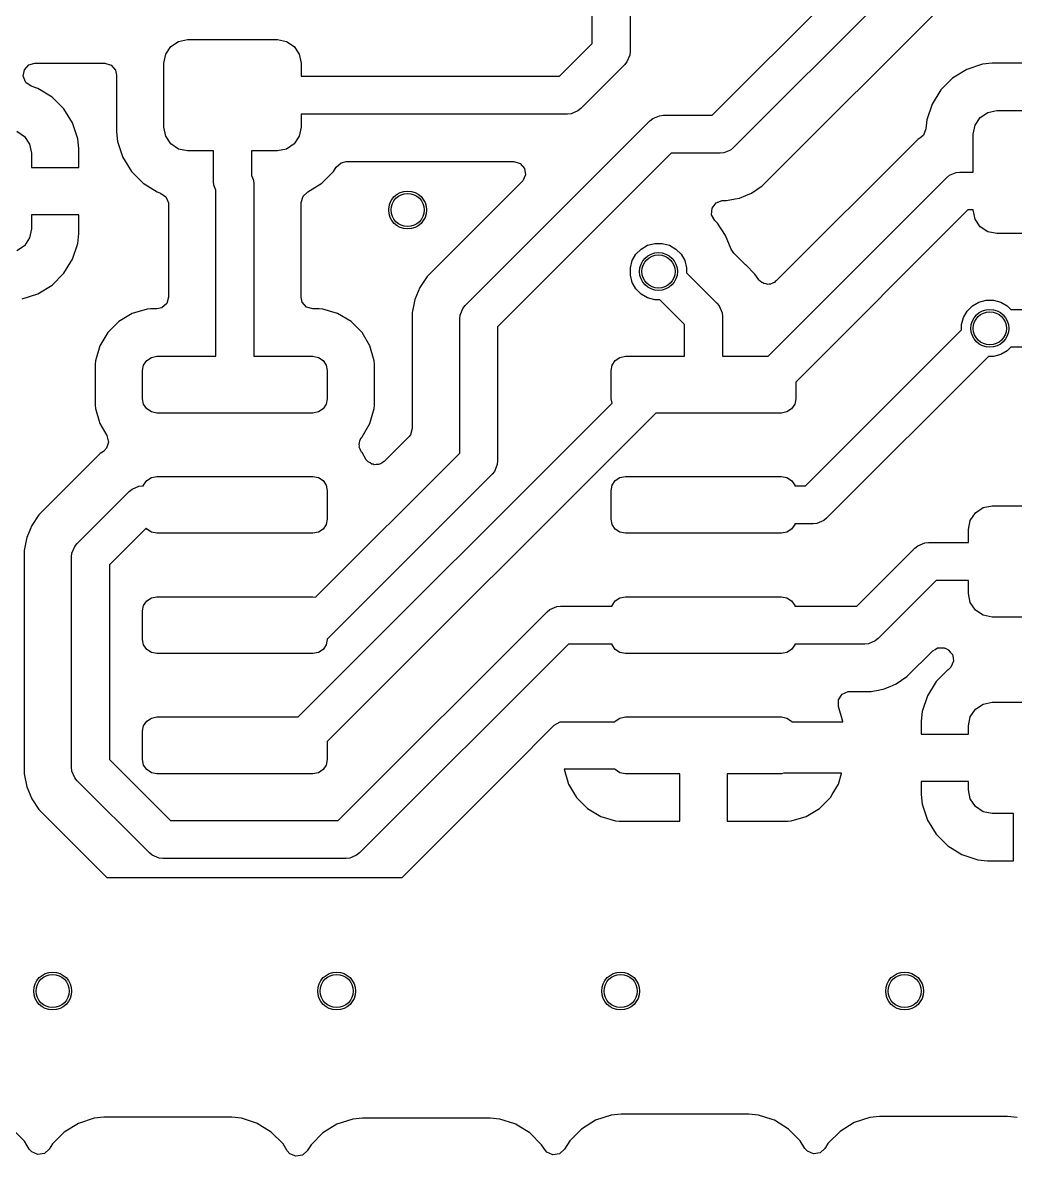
# Model space of a CAD drawing. Header units: millimetres. Extents: x 113.4 to 170.4, y -113 to -74.5.
# Drawn here: x 141.68 to 152.17, y -96.75 to -84.77 of the extents above; entities that cross this region are included whole.
import ezdxf

# ---------------------------------------------------------------- set-up
doc = ezdxf.new("R2010")
doc.units = ezdxf.units.MM
doc.layers.add('F.Cu', color=13, linetype='CONTINUOUS', true_color=0xc83434)

msp = doc.modelspace()

# ---------------------------------------------------------------- linework, layer by layer
at = {"layer": 'F.Cu', "linetype": 'CONTINUOUS'}
for p, q in [((147.7, -84.992157), (147.7, -81)), ((148.1, -81.082842), (148.1, -85.075)), ((148.967158, -85.75), (151.408579, -83.308579)), ((151.632842, -83.65), (149.191421, -86.091421)), ((149.496543, -86.494114), (151.601717, -84.388938)), ((143.248223, -85.023223), (143.329329, -84.96903)), ((143.329329, -84.96903), (143.425, -84.95)), ((143.425, -84.95), (144.375, -84.95)), ((144.375, -84.95), (144.470671, -84.96903)), ((144.470671, -84.96903), (144.551777, -85.023223)), ((147.354658, -85.3375), (147.7, -84.992157)), ((143.175, -85.2), (143.19403, -85.104329)), ((143.19403, -85.104329), (143.248223, -85.023223)), ((144.551777, -85.023223), (144.60597, -85.104329)), ((144.60597, -85.104329), (144.625, -85.2)), ((148.096157, -85.114018), (148.066294, -85.186114)), ((148.1, -85.075), (148.096157, -85.114018)), ((141.701442, -85.269142), (141.748985, -85.217942)), ((141.748985, -85.217942), (141.812399, -85.2005)), ((141.812399, -85.2005), (142.5505, -85.2005)), ((142.5505, -85.2005), (142.617539, -85.220185)), ((142.617539, -85.220185), (142.663294, -85.272989)), ((143.175, -85.875), (143.175, -85.2)), ((144.625, -85.2), (144.625, -85.3375)), ((148.041422, -85.216421), (147.578921, -85.678921)), ((148.066294, -85.186114), (148.041422, -85.216421)), ((151.8222, -85.210001), (151.655668, -85.265185)), ((151.822203, -85.21), (151.8222, -85.210001)), ((151.924981, -85.199501), (151.822203, -85.21)), ((151.924998, -85.1995), (151.924981, -85.199501)), ((153.27501, -85.1995), (151.924998, -85.1995)), ((141.689127, -85.337918), (141.701442, -85.269142)), ((141.71595, -85.402434), (141.689127, -85.337918)), ((142.663294, -85.272989), (142.6745, -85.3245)), ((142.6745, -85.3245), (142.6745, -85.925001)), ((144.625, -85.3375), (147.354658, -85.3375)), ((151.506342, -85.357289), (151.382289, -85.481342)), ((151.655663, -85.265187), (151.506342, -85.357289)), ((151.655668, -85.265185), (151.655663, -85.265187)), ((141.773395, -85.442206), (141.71595, -85.402434)), ((141.844119, -85.465641), (141.773395, -85.442206)), ((141.844124, -85.465643), (141.844119, -85.465641)), ((141.993345, -85.557684), (141.844124, -85.465643)), ((151.382289, -85.481342), (151.290187, -85.630663)), ((142.117315, -85.681654), (141.993345, -85.557684)), ((142.209356, -85.830875), (142.117315, -85.681654)), ((147.476518, -85.733657), (147.4375, -85.7375)), ((147.548614, -85.703794), (147.476518, -85.733657)), ((147.578921, -85.678921), (147.548614, -85.703794)), ((151.290186, -85.630666), (151.235001, -85.797203)), ((151.290187, -85.630663), (151.290186, -85.630666)), ((151.798223, -85.773223), (151.879329, -85.71903)), ((151.879329, -85.71903), (151.975, -85.7)), ((151.975, -85.7), (153.225, -85.7)), ((142.209358, -85.83088), (142.209356, -85.830875)), ((142.264505, -85.997302), (142.209358, -85.83088)), ((147.4375, -85.7375), (144.625, -85.7375)), ((144.625, -85.7375), (144.625, -85.875)), ((146.358579, -87.758579), (148.308578, -85.808579)), ((148.308578, -85.808579), (148.338886, -85.783706)), ((148.338886, -85.783706), (148.410982, -85.753843)), ((148.410982, -85.753843), (148.45, -85.75)), ((148.45, -85.75), (148.967158, -85.75)), ((151.235, -85.797204), (151.225143, -85.893688)), ((151.235001, -85.797204), (151.235, -85.797204)), ((151.235001, -85.797203), (151.235001, -85.797204)), ((151.725, -85.95), (151.74403, -85.854329)), ((151.74403, -85.854329), (151.798223, -85.773223)), ((141.620671, -85.91903), (141.701777, -85.973223)), ((141.701777, -85.973223), (141.75597, -86.054329)), ((142.6745, -85.925001), (142.674501, -85.925019)), ((142.674501, -85.925019), (142.685, -86.027796)), ((143.19403, -85.970671), (143.175, -85.875)), ((143.248223, -86.051777), (143.19403, -85.970671)), ((144.60597, -85.970671), (144.551777, -86.051777)), ((144.625, -85.875), (144.60597, -85.970671)), ((151.198746, -85.958379), (151.170677, -85.984186)), ((151.225143, -85.893688), (151.198746, -85.958379)), ((151.725, -86.35), (151.725, -85.95)), ((141.75597, -86.054329), (141.775, -86.15)), ((142.274998, -86.100013), (142.264505, -85.997302)), ((142.685, -86.027796), (142.685001, -86.027799)), ((142.685001, -86.027799), (142.740185, -86.194331)), ((143.329329, -86.10597), (143.248223, -86.051777)), ((144.551777, -86.051777), (144.470671, -86.10597)), ((149.191421, -86.091421), (149.161114, -86.116294)), ((151.138197, -86.005888), (149.64472, -87.499365)), ((151.170677, -85.984186), (151.138197, -86.005888)), ((141.775, -86.15), (141.775, -86.3)), ((142.274999, -86.100028), (142.274998, -86.100013)), ((142.274999, -86.3), (142.274999, -86.100028)), ((142.740185, -86.194331), (142.740187, -86.194336)), ((142.740187, -86.194336), (142.754731, -86.217915)), ((143.425, -86.125), (143.329329, -86.10597)), ((143.7, -86.125), (143.425, -86.125)), ((143.7, -86.45), (143.7, -86.125)), ((144.375, -86.125), (144.1, -86.125)), ((144.1, -86.125), (144.1, -86.384904)), ((144.470671, -86.10597), (144.375, -86.125)), ((148.532843, -86.15), (146.7, -87.982842)), ((149.05, -86.15), (148.532843, -86.15)), ((149.089018, -86.146157), (149.05, -86.15)), ((149.161114, -86.116294), (149.089018, -86.146157)), ((141.775, -86.3), (142.274999, -86.3)), ((142.754731, -86.217915), (142.832288, -86.343656)), ((144.967712, -86.343656), (144.996549, -86.296902)), ((144.996549, -86.296902), (145.048497, -86.250179)), ((145.048497, -86.250179), (145.102088, -86.238)), ((145.102088, -86.238), (146.871982, -86.238)), ((146.871982, -86.238), (146.939021, -86.257685)), ((146.939021, -86.257685), (146.984776, -86.310489)), ((146.984776, -86.310489), (146.99472, -86.379647)), ((142.832288, -86.343656), (142.956344, -86.467712)), ((143.703843, -86.489018), (143.7, -86.45)), ((144.1, -86.384904), (144.121157, -86.435982)), ((144.121157, -86.435982), (144.125, -86.475)), ((144.843656, -86.467712), (144.967712, -86.343656)), ((146.959663, -86.449681), (145.955888, -87.453453)), ((146.965695, -86.443203), (146.959663, -86.449681)), ((146.99472, -86.379647), (146.965695, -86.443203)), ((149.556902, -88.295), (151.443323, -86.408578)), ((151.443323, -86.408578), (151.47363, -86.383706)), ((151.47363, -86.383706), (151.545726, -86.353843)), ((151.545726, -86.353843), (151.584744, -86.35)), ((151.584744, -86.35), (151.725, -86.35)), ((142.956344, -86.467712), (143.105666, -86.559814)), ((143.105666, -86.559814), (143.139504, -86.571026)), ((143.139504, -86.571026), (143.196948, -86.610798)), ((143.725, -86.540095), (143.703843, -86.489018)), ((143.725, -88.295), (143.725, -86.540095)), ((144.125, -86.475), (144.125, -88.295)), ((144.645185, -86.603869), (144.689271, -86.565363)), ((144.688187, -86.563605), (144.694332, -86.559814)), ((144.689271, -86.565363), (144.688187, -86.563605)), ((144.694332, -86.559814), (144.694334, -86.559814)), ((144.694334, -86.559814), (144.843656, -86.467712)), ((149.320956, -86.595982), (149.381807, -86.570777)), ((149.381807, -86.570777), (149.381808, -86.570776)), ((149.381808, -86.570776), (149.381811, -86.570775)), ((149.381811, -86.570775), (149.496543, -86.494114)), ((143.196948, -86.610798), (143.223772, -86.675313)), ((143.223772, -86.675313), (143.2245, -86.688732)), ((143.2245, -86.688732), (143.2245, -87.6705)), ((144.6255, -86.670908), (144.645185, -86.603869)), ((144.6255, -87.6705), (144.6255, -86.670908)), ((148.965759, -86.731166), (149.007631, -86.675233)), ((149.007631, -86.675233), (149.073095, -86.650816)), ((149.073095, -86.650816), (149.081941, -86.6505)), ((149.081941, -86.6505), (149.118996, -86.6505)), ((149.118996, -86.6505), (149.21004, -86.632389)), ((149.21004, -86.632389), (149.254328, -86.62358)), ((149.254328, -86.62358), (149.320956, -86.595982)), ((142.275, -86.8), (141.775, -86.8)), ((141.775, -86.8), (141.775, -86.95)), ((142.275, -86.999973), (142.275, -86.8)), ((148.960775, -86.800858), (148.965759, -86.731166)), ((148.99426, -86.862181), (148.960775, -86.800858)), ((151.667587, -86.75), (149.85, -88.567586)), ((151.725, -86.75), (151.667587, -86.75)), ((151.74403, -86.845671), (151.725, -86.75)), ((149.021786, -86.889707), (148.99426, -86.862181)), ((149.021789, -86.889711), (149.021786, -86.889707)), ((149.10939, -87.020814), (149.021789, -86.889711)), ((151.798223, -86.926777), (151.74403, -86.845671)), ((151.879329, -86.98097), (151.798223, -86.926777)), ((141.75597, -87.045671), (141.701777, -87.126777)), ((141.775, -86.95), (141.75597, -87.045671)), ((142.264506, -87.10269), (142.274999, -86.999986)), ((142.274999, -86.999986), (142.275, -86.999973)), ((149.109392, -87.020818), (149.10939, -87.020814)), ((149.109394, -87.020821), (149.109392, -87.020818)), ((149.169193, -87.16519), (149.109394, -87.020821)), ((151.975, -87), (151.879329, -86.98097)), ((153.225, -87), (151.975, -87)), ((141.701777, -87.126777), (141.620671, -87.18097)), ((142.209358, -87.269119), (142.264505, -87.102697)), ((142.264505, -87.102697), (142.264506, -87.10269)), ((148.161994, -87.217372), (148.217372, -87.161994)), ((148.217372, -87.161994), (148.285195, -87.122836)), ((148.285195, -87.122836), (148.360842, -87.102567)), ((148.360842, -87.102567), (148.439158, -87.102567)), ((148.439158, -87.102567), (148.514805, -87.122836)), ((148.514805, -87.122836), (148.582628, -87.161994)), ((148.582628, -87.161994), (148.638006, -87.217372)), ((149.19607, -87.205413), (149.169193, -87.16519)), ((142.117315, -87.418345), (142.209356, -87.269124)), ((142.209356, -87.269124), (142.209358, -87.269119)), ((148.102567, -87.360842), (148.122836, -87.285195)), ((148.122836, -87.285195), (148.161994, -87.217372)), ((148.638006, -87.217372), (148.677164, -87.285195)), ((148.677164, -87.285195), (148.697433, -87.360842)), ((149.318666, -87.328009), (149.19607, -87.205413)), ((148.102567, -87.439158), (148.102567, -87.360842)), ((148.697433, -87.360842), (148.697433, -87.41459)), ((149.318673, -87.328016), (149.318666, -87.328009)), ((149.321542, -87.330886), (149.318673, -87.328016)), ((149.419114, -87.428458), (149.321542, -87.330886)), ((141.993345, -87.542315), (142.117315, -87.418345)), ((145.955887, -87.453454), (145.879222, -87.568192)), ((145.955888, -87.453453), (145.955887, -87.453454)), ((148.122836, -87.514805), (148.102567, -87.439158)), ((148.161994, -87.582628), (148.122836, -87.514805)), ((148.697433, -87.41459), (149.016421, -87.733578)), ((149.458463, -87.487348), (149.419114, -87.428458)), ((149.463828, -87.493463), (149.458463, -87.487348)), ((149.475107, -87.501243), (149.463828, -87.493463)), ((149.490644, -87.516411), (149.475107, -87.501243)), ((149.501695, -87.519582), (149.490644, -87.516411)), ((149.513705, -87.527866), (149.501695, -87.519582)), ((149.536161, -87.529471), (149.513705, -87.527866)), ((149.557803, -87.535682), (149.536161, -87.529471)), ((149.570341, -87.531916), (149.557803, -87.535682)), ((149.583397, -87.53285), (149.570341, -87.531916)), ((149.603156, -87.52206), (149.583397, -87.53285)), ((149.62472, -87.515584), (149.603156, -87.52206)), ((149.633231, -87.505638), (149.62472, -87.515584)), ((149.64472, -87.499365), (149.633231, -87.505638)), ((141.677697, -87.689505), (141.844119, -87.634358)), ((141.844119, -87.634358), (141.844124, -87.634356)), ((141.844124, -87.634356), (141.993345, -87.542315)), ((145.879222, -87.568192), (145.826421, -87.695667)), ((148.217372, -87.638006), (148.161994, -87.582628)), ((148.285195, -87.677164), (148.217372, -87.638006)), ((143.204815, -87.737539), (143.152011, -87.783294)), ((143.2245, -87.6705), (143.204815, -87.737539)), ((144.636706, -87.722011), (144.6255, -87.6705)), ((144.682461, -87.774815), (144.636706, -87.722011)), ((145.826418, -87.695679), (145.802178, -87.81754)), ((145.826421, -87.695667), (145.826418, -87.695679)), ((146.333706, -87.788886), (146.358579, -87.758579)), ((148.360842, -87.697433), (148.285195, -87.677164)), ((148.414591, -87.697433), (148.360842, -87.697433)), ((148.675, -87.957842), (148.414591, -87.697433)), ((149.016421, -87.733578), (149.041294, -87.763886)), ((149.041294, -87.763886), (149.071157, -87.835982)), ((151.661994, -87.817372), (151.717372, -87.761994)), ((151.717372, -87.761994), (151.785195, -87.722836)), ((151.785195, -87.722836), (151.860842, -87.702567)), ((151.860842, -87.702567), (151.939158, -87.702567)), ((151.939158, -87.702567), (152.014805, -87.722836)), ((152.014805, -87.722836), (152.082628, -87.761994)), ((152.082628, -87.761994), (152.120634, -87.8)), ((142.839603, -87.843255), (142.698137, -87.926917)), ((142.839606, -87.843254), (142.839603, -87.843255)), ((142.997426, -87.797402), (142.839606, -87.843254)), ((142.997432, -87.797401), (142.997426, -87.797402)), ((143.034298, -87.7945), (142.997432, -87.797401)), ((143.1005, -87.7945), (143.034298, -87.7945)), ((143.152011, -87.783294), (143.1005, -87.7945)), ((144.7495, -87.7945), (144.682461, -87.774815)), ((144.815694, -87.7945), (144.7495, -87.7945)), ((144.815701, -87.7945), (144.815694, -87.7945)), ((144.852567, -87.797401), (144.815701, -87.7945)), ((144.852573, -87.797402), (144.852567, -87.797401)), ((145.010393, -87.843254), (144.852573, -87.797402)), ((145.010396, -87.843255), (145.010393, -87.843254)), ((145.151862, -87.926917), (145.010396, -87.843255)), ((145.802178, -87.817546), (145.7995, -87.831007)), ((145.7995, -87.831007), (145.7995, -87.83101)), ((145.7995, -87.83101), (145.7995, -89.05848)), ((145.802178, -87.81754), (145.802178, -87.817546)), ((146.3, -87.9), (146.303843, -87.860982)), ((146.303843, -87.860982), (146.333706, -87.788886)), ((149.071157, -87.835982), (149.075, -87.875)), ((149.075, -87.875), (149.075, -88.295)), ((151.602567, -87.960842), (151.622836, -87.885195)), ((151.622836, -87.885195), (151.661994, -87.817372)), ((152.120634, -87.8), (155.775, -87.8)), ((142.698129, -87.926923), (142.581923, -88.043129)), ((142.698137, -87.926917), (142.698129, -87.926923)), ((145.15187, -87.926923), (145.151862, -87.926917)), ((145.268076, -88.043129), (145.15187, -87.926923)), ((146.3, -89.317157), (146.3, -87.9)), ((146.7, -87.982842), (146.7, -89.4)), ((148.675, -88.295), (148.675, -87.957842)), ((151.602567, -88.01459), (151.602567, -87.960842)), ((142.581917, -88.043137), (142.498255, -88.184603)), ((142.581923, -88.043129), (142.581917, -88.043137)), ((145.268079, -88.043133), (145.268076, -88.043129)), ((145.268081, -88.043135), (145.268079, -88.043133)), ((145.351744, -88.184602), (145.268081, -88.043135)), ((149.952158, -89.665), (151.602567, -88.01459)), ((142.498254, -88.184606), (142.452402, -88.342426)), ((142.498255, -88.184603), (142.498254, -88.184606)), ((145.397598, -88.342431), (145.351744, -88.184602)), ((152.082628, -88.238006), (152.014805, -88.277164)), ((152.120634, -88.2), (152.082628, -88.238006)), ((155.775, -88.2), (152.120634, -88.2)), ((142.452401, -88.342432), (142.4495, -88.379298)), ((142.452402, -88.342426), (142.452401, -88.342432)), ((142.961418, -88.387597), (142.993934, -88.338934)), ((142.993934, -88.338934), (143.042597, -88.306418)), ((143.042597, -88.306418), (143.1, -88.295)), ((143.1, -88.295), (143.725, -88.295)), ((144.125, -88.295), (144.75, -88.295)), ((144.75, -88.295), (144.807403, -88.306418)), ((144.807403, -88.306418), (144.856066, -88.338934)), ((144.856066, -88.338934), (144.888582, -88.387597)), ((145.4005, -88.379306), (145.397598, -88.342431)), ((147.911418, -88.387597), (147.943934, -88.338934)), ((147.943934, -88.338934), (147.992597, -88.306418)), ((147.992597, -88.306418), (148.05, -88.295)), ((148.05, -88.295), (148.675, -88.295)), ((149.075, -88.295), (149.556902, -88.295)), ((151.88541, -88.297433), (150.176421, -90.006421)), ((151.939158, -88.297433), (151.88541, -88.297433)), ((152.014805, -88.277164), (151.939158, -88.297433)), ((142.4495, -88.379298), (142.4495, -88.810701)), ((142.95, -88.445), (142.961418, -88.387597)), ((142.95, -88.745), (142.95, -88.445)), ((144.888582, -88.387597), (144.9, -88.445)), ((144.9, -88.445), (144.9, -88.745)), ((145.4005, -88.810694), (145.4005, -88.379306)), ((147.9, -88.445), (147.911418, -88.387597)), ((147.9, -88.745), (147.9, -88.445)), ((149.85, -88.567586), (149.85, -88.745)), ((142.4495, -88.810701), (142.452401, -88.847567)), ((142.452401, -88.847567), (142.452402, -88.847573)), ((142.452402, -88.847573), (142.498254, -89.005393)), ((142.961418, -88.802403), (142.95, -88.745)), ((142.993934, -88.851066), (142.961418, -88.802403)), ((144.595184, -92.105), (147.909155, -88.791027)), ((144.888582, -88.802403), (144.856066, -88.851066)), ((144.9, -88.745), (144.888582, -88.802403)), ((145.351744, -89.005398), (145.397598, -88.847569)), ((145.397598, -88.847569), (145.4005, -88.810694)), ((147.909155, -88.791027), (147.9, -88.745)), ((149.838582, -88.802403), (149.806066, -88.851066)), ((149.85, -88.745), (149.838582, -88.802403)), ((143.042597, -88.883582), (142.993934, -88.851066)), ((143.1, -88.895), (143.042597, -88.883582)), ((144.75, -88.895), (143.1, -88.895)), ((144.807403, -88.883582), (144.75, -88.895)), ((144.856066, -88.851066), (144.807403, -88.883582)), ((148.370869, -88.895), (144.9, -92.365868)), ((149.7, -88.895), (148.370869, -88.895)), ((149.757403, -88.883582), (149.7, -88.895)), ((149.806066, -88.851066), (149.757403, -88.883582)), ((142.498254, -89.005393), (142.498255, -89.005396)), ((142.498255, -89.005396), (142.573719, -89.133)), ((145.268081, -89.146865), (145.351744, -89.005398)), ((145.7995, -89.05848), (145.779815, -89.125519)), ((142.590902, -89.200724), (142.568742, -89.266987)), ((142.573719, -89.133), (142.590902, -89.200724)), ((145.236322, -89.228126), (145.242602, -89.207874)), ((145.242602, -89.207874), (145.244104, -89.186726)), ((145.244104, -89.186726), (145.253875, -89.17152)), ((145.253875, -89.17152), (145.257017, -89.161392)), ((145.257017, -89.161392), (145.264341, -89.155236)), ((145.263298, -89.153031), (145.268075, -89.14687)), ((145.26494, -89.154304), (145.263298, -89.153031)), ((145.264341, -89.155236), (145.26494, -89.154304)), ((145.268075, -89.14687), (145.268081, -89.146865)), ((145.763181, -89.146161), (145.503057, -89.406284)), ((145.779815, -89.125519), (145.763181, -89.146161)), ((142.503454, -89.320888), (141.855887, -89.968455)), ((142.503458, -89.320885), (142.503454, -89.320888)), ((142.535878, -89.299223), (142.503458, -89.320885)), ((142.568742, -89.266987), (142.535878, -89.299223)), ((144.776822, -90.840335), (146.3, -89.317157)), ((145.240177, -89.242028), (145.236322, -89.228126)), ((145.239155, -89.256421), (145.240177, -89.242028)), ((145.249327, -89.275026), (145.239155, -89.256421)), ((145.254992, -89.295456), (145.249327, -89.275026)), ((145.262529, -89.307583), (145.254992, -89.295456)), ((145.268081, -89.313135), (145.262529, -89.307583)), ((145.309341, -89.382902), (145.268081, -89.313135)), ((145.31006, -89.384059), (145.309341, -89.382902)), ((145.316109, -89.392913), (145.31006, -89.384059)), ((145.320606, -89.396279), (145.316109, -89.392913)), ((145.332767, -89.411078), (145.320606, -89.396279)), ((145.353586, -89.420968), (145.332767, -89.411078)), ((145.372042, -89.434785), (145.353586, -89.420968)), ((145.38455, -89.435679), (145.372042, -89.434785)), ((145.395876, -89.44106), (145.38455, -89.435679)), ((145.41874, -89.438124), (145.395876, -89.44106)), ((145.441734, -89.439769), (145.41874, -89.438124)), ((145.452738, -89.433759), (145.441734, -89.439769)), ((145.465177, -89.432163), (145.452738, -89.433759)), ((145.482826, -89.41733), (145.465177, -89.432163)), ((145.503057, -89.406284), (145.482826, -89.41733)), ((146.696157, -89.439018), (146.666294, -89.511114)), ((146.7, -89.4), (146.696157, -89.439018)), ((143.042597, -89.576418), (143.1, -89.565)), ((143.1, -89.565), (144.75, -89.565)), ((144.75, -89.565), (144.807403, -89.576418)), ((146.641422, -89.541421), (144.906421, -91.276421)), ((146.666294, -89.511114), (146.641422, -89.541421)), ((147.992597, -89.576418), (148.05, -89.565)), ((148.05, -89.565), (149.7, -89.565)), ((149.7, -89.565), (149.757403, -89.576418)), ((142.838887, -89.698706), (142.910983, -89.668843)), ((142.910983, -89.668843), (142.950001, -89.665)), ((142.950001, -89.665), (142.959945, -89.665)), ((142.959945, -89.665), (142.961418, -89.657597)), ((142.961418, -89.657597), (142.993934, -89.608934)), ((142.993934, -89.608934), (143.042597, -89.576418)), ((144.807403, -89.576418), (144.856066, -89.608934)), ((144.856066, -89.608934), (144.888582, -89.657597)), ((144.888582, -89.657597), (144.9, -89.715)), ((147.9, -89.715), (147.911418, -89.657597)), ((147.911418, -89.657597), (147.943934, -89.608934)), ((147.943934, -89.608934), (147.992597, -89.576418)), ((149.757403, -89.576418), (149.806066, -89.608934)), ((149.806066, -89.608934), (149.838582, -89.657597)), ((149.838582, -89.657597), (149.840055, -89.665)), ((149.840055, -89.665), (149.952158, -89.665)), ((142.258579, -90.27358), (142.80858, -89.723579)), ((142.80858, -89.723579), (142.838887, -89.698706)), ((144.9, -89.715), (144.9, -90.015)), ((147.9, -90.015), (147.9, -89.715)), ((151.748223, -89.948223), (151.829329, -89.89403)), ((151.829329, -89.89403), (151.925, -89.875)), ((151.925, -89.875), (152.875, -89.875)), ((141.855887, -89.968455), (141.779222, -90.083193)), ((144.9, -90.015), (144.888582, -90.072403)), ((147.911418, -90.072403), (147.9, -90.015)), ((150.146114, -90.031294), (150.074018, -90.061157)), ((150.176421, -90.006421), (150.146114, -90.031294)), ((151.675, -90.125), (151.69403, -90.029329)), ((151.69403, -90.029329), (151.748223, -89.948223)), ((141.779222, -90.083193), (141.726421, -90.210668)), ((142.987061, -90.110781), (142.6, -90.497843)), ((142.993934, -90.121066), (142.987061, -90.110781)), ((143.042597, -90.153582), (142.993934, -90.121066)), ((143.1, -90.165), (143.042597, -90.153582)), ((144.75, -90.165), (143.1, -90.165)), ((144.807403, -90.153582), (144.75, -90.165)), ((144.856066, -90.121066), (144.807403, -90.153582)), ((144.888582, -90.072403), (144.856066, -90.121066)), ((147.943934, -90.121066), (147.911418, -90.072403)), ((147.992597, -90.153582), (147.943934, -90.121066)), ((148.05, -90.165), (147.992597, -90.153582)), ((149.7, -90.165), (148.05, -90.165)), ((149.757403, -90.153582), (149.7, -90.165)), ((149.806066, -90.121066), (149.757403, -90.153582)), ((149.838582, -90.072403), (149.806066, -90.121066)), ((149.840055, -90.065), (149.838582, -90.072403)), ((150.035, -90.065), (149.840055, -90.065)), ((150.074018, -90.061157), (150.035, -90.065)), ((151.675, -90.2625), (151.675, -90.125)), ((141.720122, -90.242335), (141.706356, -90.311543)), ((141.726418, -90.21068), (141.720122, -90.242335)), ((141.726421, -90.210668), (141.726418, -90.21068)), ((142.233706, -90.303887), (142.258579, -90.27358)), ((151.139873, -90.296206), (151.211969, -90.266343)), ((151.211969, -90.266343), (151.250987, -90.2625)), ((151.250987, -90.2625), (151.675, -90.2625)), ((141.706356, -90.311543), (141.6995, -90.346008)), ((141.6995, -90.346008), (141.6995, -92.56798)), ((142.2, -90.415001), (142.203843, -90.375983)), ((142.203843, -90.375983), (142.233706, -90.303887)), ((150.495645, -90.935), (151.109566, -90.321078)), ((151.109566, -90.321078), (151.139873, -90.296206)), ((142.2, -92.636974), (142.2, -90.415001)), ((142.6, -90.497843), (142.6, -92.554131)), ((151.33383, -90.6625), (150.719908, -91.276421)), ((151.675, -90.6625), (151.33383, -90.6625)), ((151.675, -90.8), (151.675, -90.6625)), ((142.961418, -90.927597), (142.993934, -90.878934)), ((142.993934, -90.878934), (143.042597, -90.846418)), ((143.042597, -90.846418), (143.1, -90.835)), ((143.1, -90.835), (144.75, -90.835)), ((144.75, -90.835), (144.776822, -90.840335)), ((147.911418, -90.927597), (147.943934, -90.878934)), ((147.943934, -90.878934), (147.992597, -90.846418)), ((147.992597, -90.846418), (148.05, -90.835)), ((148.05, -90.835), (149.7, -90.835)), ((149.7, -90.835), (149.757403, -90.846418)), ((149.757403, -90.846418), (149.806066, -90.878934)), ((149.806066, -90.878934), (149.838582, -90.927597)), ((151.69403, -90.895671), (151.675, -90.8)), ((142.95, -90.985), (142.961418, -90.927597)), ((142.95, -91.285), (142.95, -90.985)), ((145.017158, -93.2), (147.223579, -90.993578)), ((147.223579, -90.993578), (147.253886, -90.968706)), ((147.253886, -90.968706), (147.325982, -90.938843)), ((147.325982, -90.938843), (147.365, -90.935)), ((147.365, -90.935), (147.909945, -90.935)), ((147.909945, -90.935), (147.911418, -90.927597)), ((149.838582, -90.927597), (149.840055, -90.935)), ((149.840055, -90.935), (150.495645, -90.935)), ((151.748223, -90.976777), (151.69403, -90.895671)), ((151.829329, -91.03097), (151.748223, -90.976777)), ((151.925, -91.05), (151.829329, -91.03097)), ((152.875, -91.05), (151.925, -91.05)), ((142.961418, -91.342403), (142.95, -91.285)), ((142.993934, -91.391066), (142.961418, -91.342403)), ((144.888582, -91.342403), (144.856066, -91.391066)), ((144.9, -91.285), (144.888582, -91.342403)), ((144.906421, -91.276421), (144.9, -91.28169)), ((144.9, -91.28169), (144.9, -91.285)), ((147.447843, -91.335), (145.241421, -93.541421)), ((147.909945, -91.335), (147.447843, -91.335)), ((147.911418, -91.342403), (147.909945, -91.335)), ((147.943934, -91.391066), (147.911418, -91.342403)), ((149.838582, -91.342403), (149.806066, -91.391066)), ((149.840055, -91.335), (149.838582, -91.342403)), ((150.578487, -91.335), (149.840055, -91.335)), ((150.617505, -91.331157), (150.578487, -91.335)), ((150.689601, -91.301294), (150.617505, -91.331157)), ((150.719908, -91.276421), (150.689601, -91.301294)), ((143.042597, -91.423582), (142.993934, -91.391066)), ((143.1, -91.435), (143.042597, -91.423582)), ((144.75, -91.435), (143.1, -91.435)), ((144.807403, -91.423582), (144.75, -91.435)), ((144.856066, -91.391066), (144.807403, -91.423582)), ((147.992597, -91.423582), (147.943934, -91.391066)), ((148.05, -91.435), (147.992597, -91.423582)), ((149.7, -91.435), (148.05, -91.435)), ((149.757403, -91.423582), (149.7, -91.435)), ((149.806066, -91.391066), (149.757403, -91.423582)), ((151.02503, -91.679114), (151.297392, -91.406751)), ((151.297392, -91.406751), (151.323373, -91.392564)), ((151.323373, -91.392564), (151.347985, -91.37611)), ((151.347985, -91.37611), (151.353697, -91.376006)), ((151.353697, -91.376006), (151.358711, -91.373269)), ((151.358711, -91.373269), (151.388236, -91.37538)), ((151.388236, -91.37538), (151.417843, -91.374844)), ((151.417843, -91.374844), (151.423903, -91.377931)), ((151.423903, -91.377931), (151.428403, -91.378253)), ((151.428403, -91.378253), (151.450208, -91.388922)), ((151.450208, -91.388922), (151.456338, -91.392706)), ((151.456338, -91.392706), (151.456344, -91.392712)), ((151.456344, -91.392712), (151.459697, -91.39478)), ((151.459697, -91.39478), (151.461989, -91.39733)), ((151.461989, -91.39733), (151.462532, -91.397607)), ((151.462562, -91.397631), (151.462419, -91.397809)), ((151.462419, -91.397809), (151.482719, -91.420396)), ((151.462532, -91.397607), (151.462562, -91.397631)), ((151.482719, -91.420396), (151.506379, -91.446699)), ((151.506379, -91.446699), (151.506383, -91.446726)), ((151.506383, -91.446726), (151.506401, -91.446746)), ((151.506401, -91.446746), (151.511639, -91.479015)), ((151.511639, -91.479015), (151.517603, -91.515661)), ((151.48967, -91.579822), (151.459665, -91.605826)), ((151.489728, -91.579784), (151.48967, -91.579822)), ((151.489735, -91.579765), (151.489728, -91.579784)), ((151.489761, -91.579744), (151.489735, -91.579765)), ((151.503674, -91.547718), (151.489761, -91.579744)), ((151.517596, -91.515713), (151.503674, -91.547718)), ((151.517603, -91.515661), (151.517591, -91.515686)), ((151.517591, -91.515686), (151.517596, -91.515713)), ((150.910298, -91.755775), (151.02503, -91.679114)), ((151.456655, -91.607683), (151.332684, -91.731654)), ((151.45666, -91.607679), (151.456655, -91.607683)), ((151.459665, -91.605826), (151.45666, -91.607679)), ((150.339218, -91.865555), (150.402857, -91.836712)), ((150.402857, -91.836712), (150.420153, -91.8355)), ((150.420153, -91.8355), (150.647483, -91.8355)), ((150.647483, -91.8355), (150.738527, -91.817389)), ((150.738527, -91.817389), (150.782815, -91.80858)), ((150.782815, -91.80858), (150.846556, -91.782177)), ((150.846556, -91.782177), (150.910294, -91.755777)), ((150.910294, -91.755777), (150.910295, -91.755776)), ((150.910295, -91.755776), (150.910298, -91.755775)), ((151.332684, -91.731654), (151.240643, -91.880875)), ((150.301077, -91.994095), (150.301276, -91.924225)), ((150.301276, -91.924225), (150.339218, -91.865555)), ((151.240641, -91.88088), (151.185494, -92.047302)), ((151.240643, -91.880875), (151.240641, -91.88088)), ((151.829329, -91.96903), (151.925, -91.95)), ((151.925, -91.95), (152.875, -91.95)), ((150.347099, -92.152505), (150.301077, -91.994095)), ((151.185493, -92.047309), (151.175, -92.150013)), ((151.185494, -92.047302), (151.185493, -92.047309)), ((151.69403, -92.104329), (151.748223, -92.023223)), ((151.748223, -92.023223), (151.829329, -91.96903)), ((142.95, -92.255), (142.961418, -92.197597)), ((142.961418, -92.197597), (142.993934, -92.148934)), ((142.993934, -92.148934), (143.042597, -92.116418)), ((143.042597, -92.116418), (143.1, -92.105)), ((143.1, -92.105), (144.595184, -92.105)), ((146.835655, -92.655001), (147.299339, -92.191317)), ((147.299339, -92.191317), (147.36066, -92.157834)), ((147.36066, -92.157834), (147.387018, -92.155)), ((147.387018, -92.155), (147.939881, -92.155)), ((147.939881, -92.155), (147.943934, -92.148934)), ((147.943934, -92.148934), (147.992597, -92.116418)), ((147.992597, -92.116418), (148.05, -92.105)), ((148.05, -92.105), (149.7, -92.105)), ((149.7, -92.105), (149.757403, -92.116418)), ((149.757403, -92.116418), (149.806066, -92.148934)), ((149.806066, -92.148934), (149.810119, -92.155)), ((149.810119, -92.155), (150.347295, -92.155)), ((150.3471, -92.152511), (150.347099, -92.152505)), ((150.347295, -92.154998), (150.3471, -92.152511)), ((150.347295, -92.155), (150.347295, -92.154998)), ((151.175, -92.150013), (151.175, -92.2875)), ((151.675, -92.2), (151.69403, -92.104329)), ((151.675, -92.2875), (151.675, -92.2)), ((142.95, -92.555), (142.95, -92.255)), ((151.175, -92.2875), (151.675, -92.2875)), ((144.9, -92.365868), (144.9, -92.555)), ((142.6, -92.554131), (143.245869, -93.2)), ((142.961418, -92.612403), (142.95, -92.555)), ((144.9, -92.555), (144.888582, -92.612403)), ((141.6995, -92.56798), (141.6995, -92.705968)), ((142.203843, -92.675992), (142.2, -92.636974)), ((142.233706, -92.748088), (142.203843, -92.675992)), ((142.993934, -92.661066), (142.961418, -92.612403)), ((143.042597, -92.693582), (142.993934, -92.661066)), ((144.856066, -92.661066), (144.807403, -92.693582)), ((144.888582, -92.612403), (144.856066, -92.661066)), ((145.690657, -93.8), (146.835655, -92.655001)), ((147.402705, -92.655), (147.402704, -92.655001)), ((147.402704, -92.655001), (147.402899, -92.657486)), ((147.939881, -92.655), (147.402705, -92.655)), ((147.402899, -92.657486), (147.448718, -92.815198)), ((147.943934, -92.661066), (147.939881, -92.655)), ((147.992597, -92.693582), (147.943934, -92.661066)), ((141.6995, -92.70597), (141.699499, -92.70597)), ((141.699499, -92.70597), (141.726418, -92.841296)), ((141.6995, -92.705968), (141.6995, -92.70597)), ((142.258579, -92.778395), (142.233706, -92.748088)), ((143.021605, -93.541422), (142.258579, -92.778395)), ((143.1, -92.705), (143.042597, -92.693582)), ((144.75, -92.705), (143.1, -92.705)), ((144.807403, -92.693582), (144.75, -92.705)), ((148.05, -92.705), (147.992597, -92.693582)), ((148.625, -92.705), (148.05, -92.705)), ((148.625, -93.205), (148.625, -92.705)), ((149.7, -92.705), (149.125, -92.705)), ((149.125, -92.705), (149.125, -93.205)), ((149.725137, -92.7), (149.7, -92.705)), ((150.334749, -92.7), (149.725137, -92.7)), ((150.301281, -92.815197), (150.334301, -92.701544)), ((150.334301, -92.701543), (150.334749, -92.7)), ((150.334301, -92.701544), (150.334301, -92.701543)), ((151.675, -92.7875), (151.175001, -92.7875)), ((151.175001, -92.7875), (151.175001, -92.924986)), ((151.675, -92.875), (151.675, -92.7875)), ((141.726418, -92.841296), (141.726421, -92.841306)), ((141.726421, -92.841306), (141.779222, -92.968781)), ((147.448718, -92.815198), (147.532314, -92.956552)), ((150.236353, -92.924986), (150.301281, -92.815197)), ((151.69403, -92.970671), (151.675, -92.875)), ((141.779222, -92.968781), (141.855887, -93.083519)), ((147.532314, -92.956552), (147.532321, -92.956561)), ((147.532321, -92.956561), (147.648438, -93.072678)), ((150.101561, -93.072678), (150.217678, -92.956561)), ((150.217678, -92.956561), (150.217685, -92.956552)), ((150.217685, -92.956552), (150.236353, -92.924986)), ((151.175001, -92.924986), (151.185494, -93.027697)), ((151.185494, -93.027697), (151.240641, -93.194119)), ((151.748223, -93.051777), (151.69403, -92.970671)), ((141.855887, -93.083519), (142.572368, -93.8)), ((147.648438, -93.072678), (147.648447, -93.072685)), ((147.648447, -93.072685), (147.789803, -93.156282)), ((147.789803, -93.156282), (147.789806, -93.156283)), ((147.789806, -93.156283), (147.947504, -93.202099)), ((149.802495, -93.202099), (149.960193, -93.156283)), ((149.960193, -93.156283), (149.960196, -93.156282)), ((149.960196, -93.156282), (150.101552, -93.072685)), ((150.101552, -93.072685), (150.101561, -93.072678)), ((151.829329, -93.10597), (151.748223, -93.051777)), ((151.925, -93.125), (151.829329, -93.10597)), ((152.15, -93.125), (151.925, -93.125)), ((152.15, -93.624998), (152.15, -93.125)), ((143.245869, -93.2), (145.017158, -93.2)), ((147.947504, -93.202099), (147.94751, -93.2021)), ((147.94751, -93.2021), (147.98435, -93.204999)), ((147.98435, -93.204999), (147.984366, -93.205)), ((147.984366, -93.205), (148.625, -93.205)), ((149.125, -93.205), (149.765634, -93.205)), ((149.765634, -93.205), (149.765649, -93.204999)), ((149.765649, -93.204999), (149.802489, -93.2021)), ((149.802489, -93.2021), (149.802495, -93.202099)), ((151.240641, -93.194119), (151.240643, -93.194124)), ((151.240643, -93.194124), (151.332684, -93.343345)), ((151.332684, -93.343345), (151.456654, -93.467315)), ((151.456654, -93.467315), (151.605875, -93.559356)), ((143.051912, -93.566294), (143.021605, -93.541422)), ((143.124008, -93.596157), (143.051912, -93.566294)), ((143.163026, -93.6), (143.124008, -93.596157)), ((145.1, -93.6), (143.163026, -93.6)), ((145.139018, -93.596157), (145.1, -93.6)), ((145.211114, -93.566294), (145.139018, -93.596157)), ((145.241421, -93.541421), (145.211114, -93.566294)), ((151.605875, -93.559356), (151.60588, -93.559358)), ((151.60588, -93.559358), (151.772302, -93.614505)), ((151.772302, -93.614505), (151.772309, -93.614506)), ((151.772309, -93.614506), (151.875019, -93.624999)), ((151.875019, -93.624999), (152.149999, -93.624999)), ((152.149999, -93.624999), (152.15, -93.624998)), ((142.572368, -93.8), (145.690657, -93.8)), ((142.438516, -96.343334), (142.271984, -96.398518)), ((142.438519, -96.343333), (142.438516, -96.343334)), ((142.541297, -96.332834), (142.438519, -96.343333)), ((142.541314, -96.332833), (142.541297, -96.332834)), ((143.891326, -96.332833), (142.541314, -96.332833)), ((143.994111, -96.343333), (143.891326, -96.332833)), ((143.994113, -96.343334), (143.994111, -96.343333)), ((144.15227, -96.395742), (143.994113, -96.343334)), ((145.170147, -96.351668), (145.003615, -96.406852)), ((145.17015, -96.351667), (145.170147, -96.351668)), ((145.272928, -96.341168), (145.17015, -96.351667)), ((145.272945, -96.341167), (145.272928, -96.341168)), ((146.622957, -96.341167), (145.272945, -96.341167)), ((146.725742, -96.351667), (146.622957, -96.341167)), ((146.725744, -96.351668), (146.725742, -96.351667)), ((146.883901, -96.404076), (146.725744, -96.351668)), ((147.735242, -96.365187), (147.585921, -96.457289)), ((147.735247, -96.365185), (147.735242, -96.365187)), ((147.901779, -96.310001), (147.735247, -96.365185)), ((147.901782, -96.31), (147.901779, -96.310001)), ((148.00456, -96.299501), (147.901782, -96.31)), ((148.004577, -96.2995), (148.00456, -96.299501)), ((149.354589, -96.2995), (148.004577, -96.2995)), ((149.457374, -96.31), (149.354589, -96.2995)), ((149.457376, -96.310001), (149.457374, -96.31)), ((149.599879, -96.357222), (149.457376, -96.310001)), ((149.62391, -96.365185), (149.599879, -96.357222)), ((149.623915, -96.365187), (149.62391, -96.365185)), ((149.673454, -96.395743), (149.623915, -96.365187)), ((150.466874, -96.390187), (150.317553, -96.482289)), ((150.466879, -96.390185), (150.466874, -96.390187)), ((150.633411, -96.335001), (150.466879, -96.390185)), ((150.633414, -96.335), (150.633411, -96.335001)), ((150.736192, -96.324501), (150.633414, -96.335)), ((150.736209, -96.3245), (150.736192, -96.324501)), ((152.086221, -96.3245), (150.736209, -96.3245)), ((152.189006, -96.335), (152.086221, -96.3245)), ((141.702396, -96.5869), (141.578341, -96.462845)), ((142.122658, -96.490622), (141.998603, -96.614677)), ((142.271979, -96.39852), (142.122658, -96.490622)), ((142.271984, -96.398518), (142.271979, -96.39852)), ((144.160647, -96.398518), (144.15227, -96.395742)), ((144.160652, -96.39852), (144.160647, -96.398518)), ((144.18767, -96.415185), (144.160652, -96.39852)), ((144.309972, -96.490621), (144.18767, -96.415185)), ((144.434028, -96.614677), (144.309972, -96.490621)), ((144.854289, -96.498956), (144.730235, -96.62301)), ((145.00361, -96.406854), (144.854289, -96.498956)), ((145.003615, -96.406852), (145.00361, -96.406854)), ((146.892278, -96.406852), (146.883901, -96.404076)), ((146.892283, -96.406854), (146.892278, -96.406852)), ((146.905791, -96.415186), (146.892283, -96.406854)), ((147.041603, -96.498955), (146.905791, -96.415186)), ((147.165659, -96.623011), (147.041603, -96.498955)), ((147.585921, -96.457289), (147.461867, -96.581343)), ((149.773235, -96.457288), (149.673454, -96.395743)), ((149.897291, -96.581344), (149.773235, -96.457288)), ((150.317553, -96.482289), (150.1935, -96.606342)), ((141.753527, -96.669797), (141.702396, -96.5869)), ((141.998603, -96.614677), (141.964604, -96.669799)), ((144.478883, -96.6874), (144.434028, -96.614677)), ((144.730232, -96.623014), (144.690239, -96.687853)), ((144.730235, -96.62301), (144.730232, -96.623014)), ((147.194516, -96.669797), (147.165659, -96.623011)), ((147.461864, -96.581347), (147.40645, -96.671187)), ((147.461867, -96.581343), (147.461864, -96.581347)), ((149.947566, -96.662854), (149.897291, -96.581344)), ((150.190073, -96.611898), (150.165204, -96.652219)), ((150.1935, -96.606342), (150.190073, -96.611898)), ((141.779611, -96.699901), (141.753527, -96.669797)), ((141.843693, -96.727744), (141.779611, -96.699901)), ((141.912656, -96.716523), (141.843693, -96.727744)), ((141.964604, -96.669799), (141.912656, -96.716523)), ((144.479162, -96.687852), (144.478883, -96.6874)), ((144.505246, -96.717956), (144.479162, -96.687852)), ((144.569328, -96.745799), (144.505246, -96.717956)), ((144.638291, -96.734578), (144.569328, -96.745799)), ((144.690239, -96.687853), (144.638291, -96.734578)), ((147.195373, -96.671186), (147.194516, -96.669797)), ((147.221457, -96.70129), (147.195373, -96.671186)), ((147.285539, -96.729133), (147.221457, -96.70129)), ((147.354502, -96.717912), (147.285539, -96.729133)), ((147.40645, -96.671187), (147.354502, -96.717912)), ((149.973651, -96.692957), (149.947566, -96.662854)), ((150.037733, -96.720801), (149.973651, -96.692957)), ((150.106696, -96.709578), (150.037733, -96.720801)), ((150.158644, -96.662854), (150.106696, -96.709578)), ((150.165204, -96.652219), (150.158644, -96.662854))]:
    msp.add_line(p, q, dxfattribs=at)
at = {"layer": 'F.Cu'}
for centre, radius in [((145.75, -86.75), 0.2), ((145.75, -86.75), 0.175), ((148.4, -87.4), 0.2), ((148.4, -87.4), 0.175), ((151.9, -88), 0.2), ((151.9, -88), 0.175), ((142, -95), 0.2), ((142, -95), 0.175), ((145, -95), 0.2), ((145, -95), 0.175), ((148, -95), 0.2), ((148, -95), 0.175), ((151, -95), 0.2), ((151, -95), 0.175)]:
    msp.add_circle(centre, radius, dxfattribs=at)

doc.saveas('drawing.dxf')
